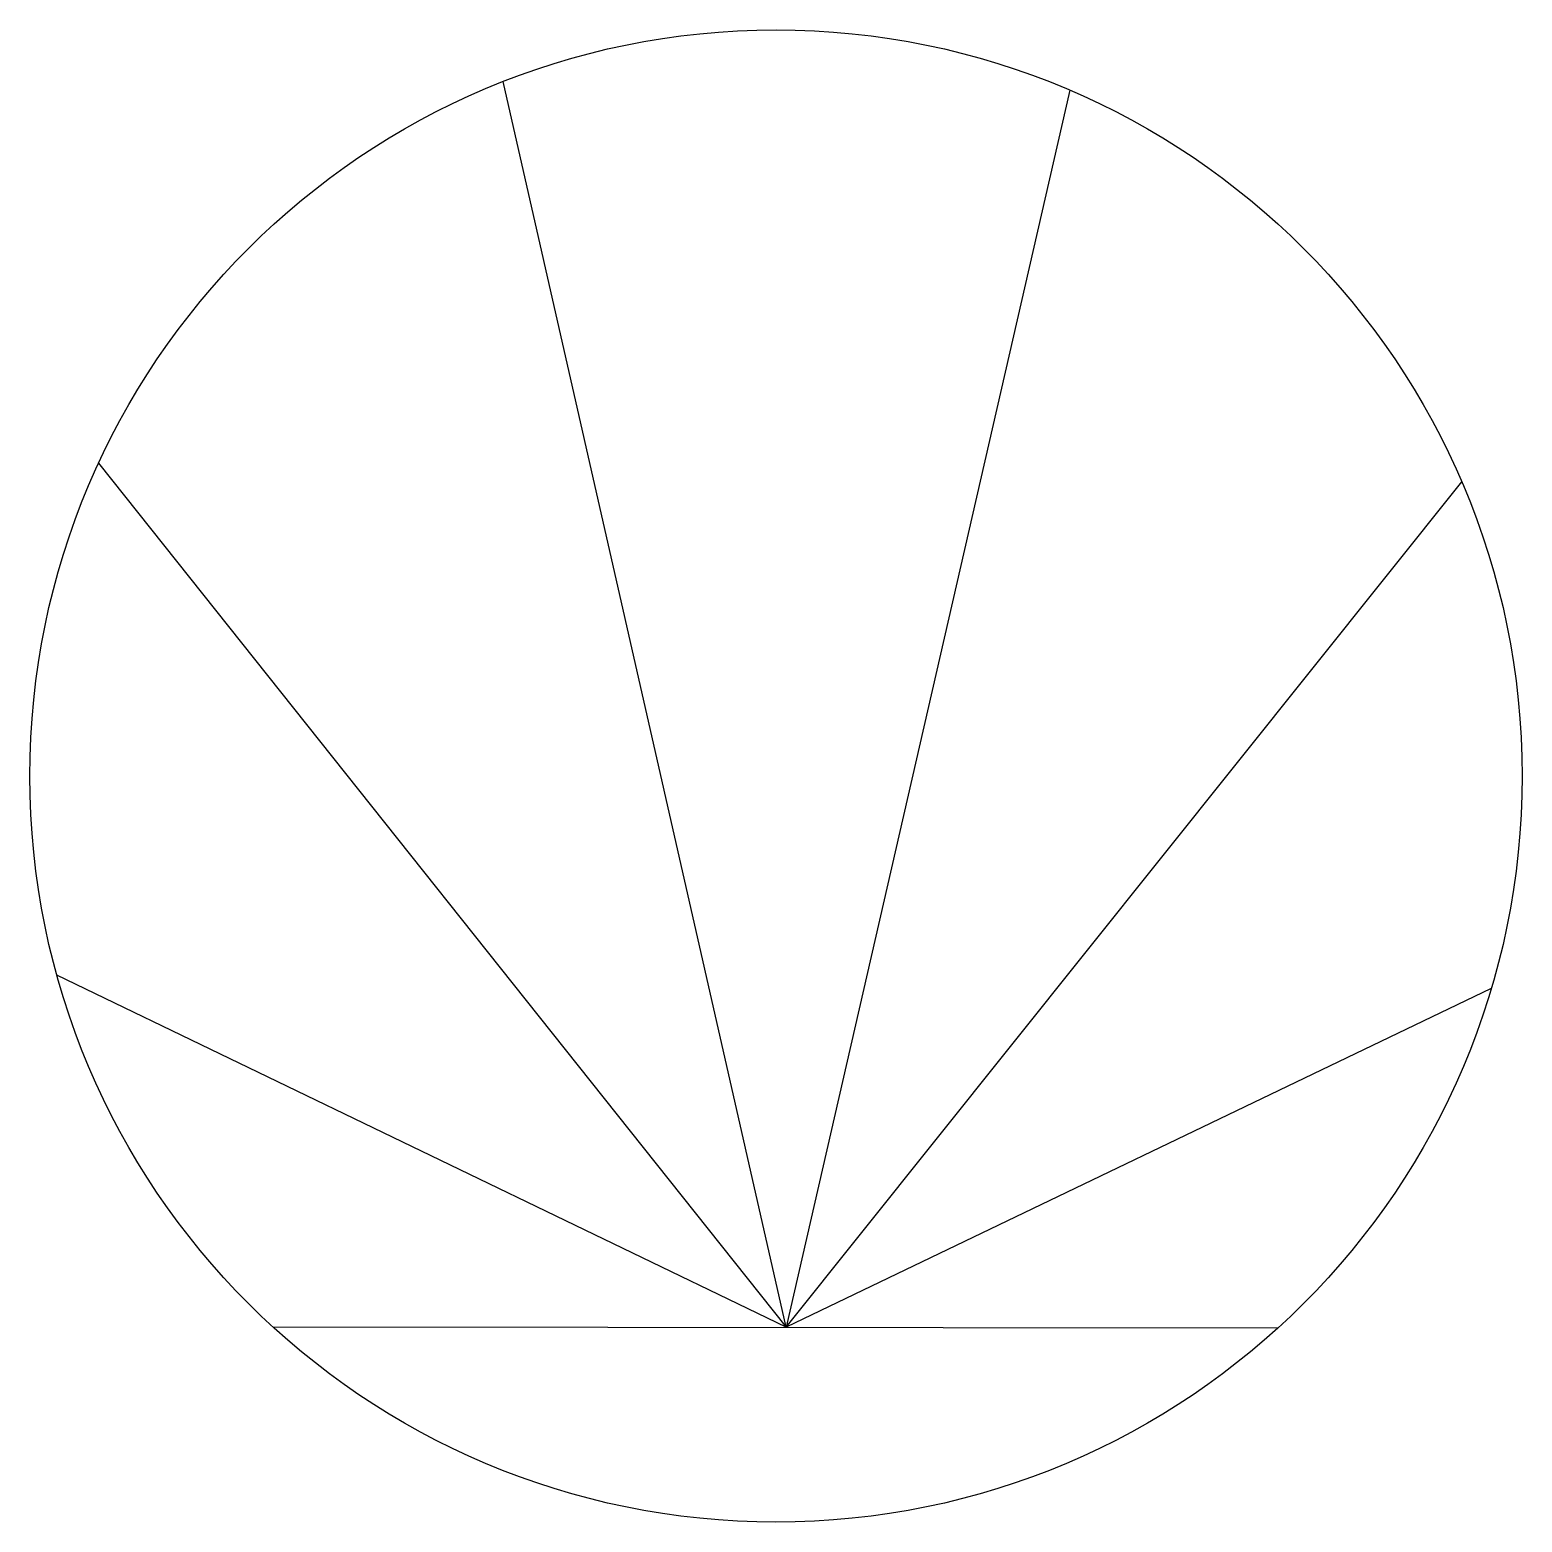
# Model space of a CAD drawing. Extents: x -0.99 to 0.99, y -0.99 to 0.99.
import ezdxf

# ---------------------------------------------------------------- set-up
doc = ezdxf.new("R2010")
doc.units = 0
doc.header["$LTSCALE"] = 0.01
doc.header["$MEASUREMENT"] = 0
doc.layers.get('0').update_dxf_attribs({"lineweight": 20})

msp = doc.modelspace()

# ---------------------------------------------------------------- linework, layer by layer
at = {"color": 0, "linetype": 'ByBlock', "lineweight": -2}
for p, q in [((0.0135, -0.7306), (-0.3617, 0.9203)), ((0.3894, 0.9089), (0.0135, -0.7306)), ((-0.8978, 0.4144), (0.0135, -0.7306)), ((0.0135, -0.7306), (0.9088, 0.3898)), ((0.0135, -0.7306), (-0.9529, -0.2641)), ((0.9478, -0.2818), (0.0135, -0.7306)), ((-0.667, -0.73), (0.6656, -0.7313))]:
    msp.add_line(p, q, dxfattribs=at)
msp.add_circle((0, 0), 0.9888, dxfattribs=at)

doc.saveas('drawing.dxf')
